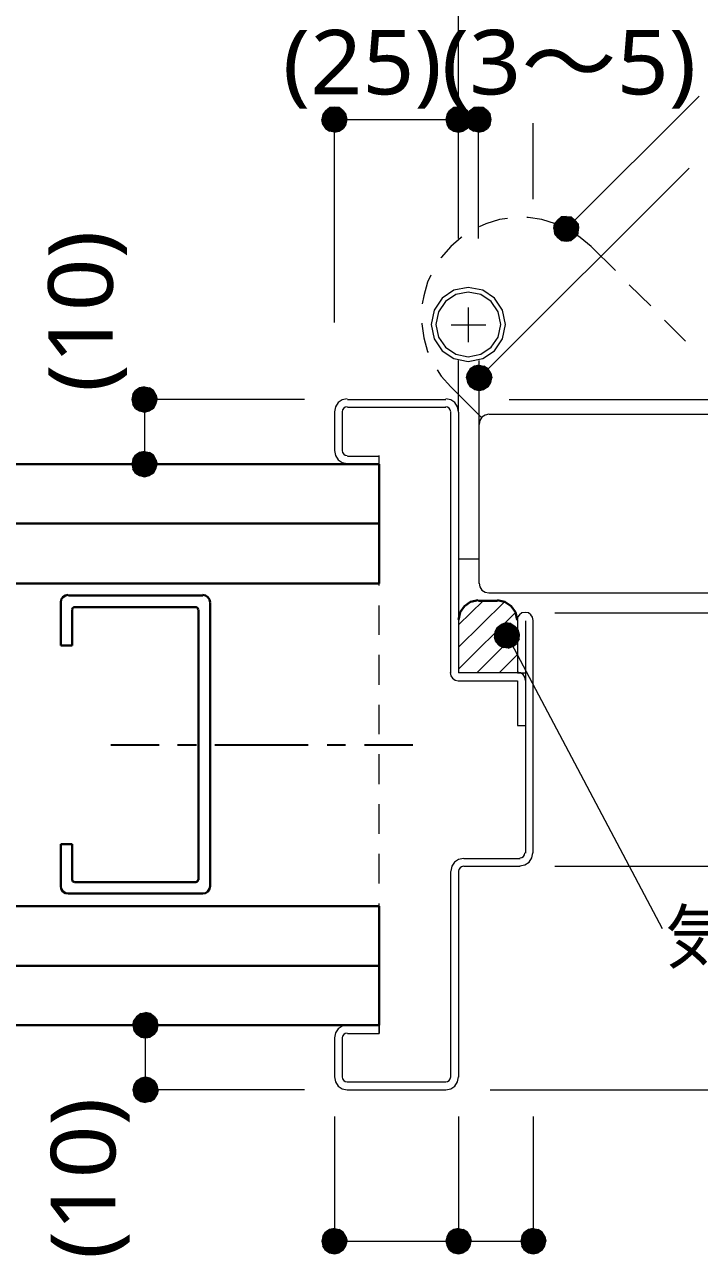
# Model space of a CAD drawing. Header units: millimetres. Extents: x 0 to 420, y 0 to 297.
# Drawn here: x 238.52 to 265.65, y 221.36 to 270.91 of the extents above; entities that cross this region are included whole.
import ezdxf
from ezdxf.enums import TextEntityAlignment as Align

# ---------------------------------------------------------------- set-up
doc = ezdxf.new("R2010")
doc.units = ezdxf.units.MM
doc.styles.add('kst32b', font='NotoSansJP-Variable.ttf')

msp = doc.modelspace()

# ---------------------------------------------------------------- hatches: boundary and pattern name
h = msp.add_hatch(color=7)
h.paths.add_polyline_path([(250.973, 267.589), (250.783, 267.568), (250.973, 267.081), (250.973, 267.589)])
h.paths.add_polyline_path([(250.783, 267.568), (250.973, 267.081), (250.613, 267.441), (250.783, 267.568)])
h.paths.add_polyline_path([(250.973, 267.081), (250.613, 267.441), (250.507, 267.293), (250.973, 267.081)])
for points in [[(251.164, 267.568), (250.973, 267.589), (250.973, 267.081), (251.164, 267.568)], [(256.963, 267.568), (256.773, 267.589), (256.773, 267.081), (256.963, 267.568)], [(255.778, 266.615), (255.969, 266.573), (255.969, 267.081), (255.778, 266.615)], [(255.778, 266.615), (255.969, 266.573), (255.969, 267.081), (255.778, 266.615)], [(260.096, 263.165), (259.948, 263.038), (260.308, 262.699), (260.096, 263.165)], [(256.604, 257.154), (256.434, 257.048), (256.794, 256.688), (256.604, 257.154)], [(243.141, 255.355), (243.332, 255.312), (243.332, 255.82), (243.141, 255.355)], [(243.141, 252.751), (243.332, 252.709), (243.332, 253.217), (243.141, 252.751)], [(258.424, 246.359), (258.36, 246.549), (257.916, 246.316), (258.424, 246.359)], [(243.84, 230.42), (243.882, 230.632), (243.374, 230.632), (243.84, 230.42)], [(242.909, 228.219), (242.866, 228.029), (243.374, 228.029), (242.909, 228.219)], [(250.783, 221.467), (250.973, 221.424), (250.973, 221.932), (250.783, 221.467)], [(255.778, 221.467), (255.969, 221.424), (255.969, 221.932), (255.778, 221.467)], [(258.784, 221.467), (258.974, 221.424), (258.974, 221.932), (258.784, 221.467)]]:
    msp.add_hatch(color=7).paths.add_polyline_path(points)
h = msp.add_hatch(color=7)
h.paths.add_polyline_path([(251.481, 267.081), (251.439, 267.293), (250.973, 267.081), (251.481, 267.081)])
h.paths.add_polyline_path([(251.439, 267.293), (250.973, 267.081), (251.333, 267.441), (251.439, 267.293)])
h.paths.add_polyline_path([(250.973, 267.081), (251.333, 267.441), (251.164, 267.568), (250.973, 267.081)])
h = msp.add_hatch(color=7)
h.paths.add_polyline_path([(255.778, 267.568), (255.609, 267.441), (255.969, 267.081), (255.778, 267.568)])
h.paths.add_polyline_path([(255.609, 267.441), (255.969, 267.081), (255.503, 267.293), (255.609, 267.441)])
h.paths.add_polyline_path([(255.969, 267.081), (255.503, 267.293), (255.461, 267.081), (255.969, 267.081)])
h = msp.add_hatch(color=7)
h.paths.add_polyline_path([(255.778, 267.568), (255.609, 267.441), (255.969, 267.081), (255.778, 267.568)])
h.paths.add_polyline_path([(255.609, 267.441), (255.969, 267.081), (255.503, 267.293), (255.609, 267.441)])
h.paths.add_polyline_path([(255.969, 267.081), (255.503, 267.293), (255.461, 267.081), (255.969, 267.081)])
h = msp.add_hatch(color=7)
h.paths.add_polyline_path([(256.328, 267.441), (256.159, 267.568), (255.969, 267.081), (256.328, 267.441)])
h.paths.add_polyline_path([(256.159, 267.568), (255.969, 267.081), (255.969, 267.589), (256.159, 267.568)])
h.paths.add_polyline_path([(255.969, 267.081), (255.969, 267.589), (255.778, 267.568), (255.969, 267.081)])
h = msp.add_hatch(color=7)
h.paths.add_polyline_path([(256.328, 267.441), (256.159, 267.568), (255.969, 267.081), (256.328, 267.441)])
h.paths.add_polyline_path([(256.159, 267.568), (255.969, 267.081), (255.969, 267.589), (256.159, 267.568)])
h.paths.add_polyline_path([(255.969, 267.081), (255.969, 267.589), (255.778, 267.568), (255.969, 267.081)])
h = msp.add_hatch(color=7)
h.paths.add_polyline_path([(256.773, 267.589), (256.582, 267.568), (256.773, 267.081), (256.773, 267.589)])
h.paths.add_polyline_path([(256.582, 267.568), (256.773, 267.081), (256.413, 267.441), (256.582, 267.568)])
h.paths.add_polyline_path([(256.773, 267.081), (256.413, 267.441), (256.307, 267.293), (256.773, 267.081)])
h = msp.add_hatch(color=7)
h.paths.add_polyline_path([(257.281, 267.081), (257.239, 267.293), (256.773, 267.081), (257.281, 267.081)])
h.paths.add_polyline_path([(257.239, 267.293), (256.773, 267.081), (257.133, 267.441), (257.239, 267.293)])
h.paths.add_polyline_path([(256.773, 267.081), (257.133, 267.441), (256.963, 267.568), (256.773, 267.081)])
h = msp.add_hatch(color=7)
h.paths.add_polyline_path([(250.507, 267.293), (250.465, 267.081), (250.973, 267.081), (250.507, 267.293)])
h.paths.add_polyline_path([(250.465, 267.081), (250.973, 267.081), (250.507, 266.89), (250.465, 267.081)])
h.paths.add_polyline_path([(250.973, 267.081), (250.507, 266.89), (250.613, 266.721), (250.973, 267.081)])
h = msp.add_hatch(color=7)
h.paths.add_polyline_path([(250.613, 266.721), (250.783, 266.615), (250.973, 267.081), (250.613, 266.721)])
h.paths.add_polyline_path([(250.783, 266.615), (250.973, 267.081), (250.973, 266.573), (250.783, 266.615)])
h.paths.add_polyline_path([(250.973, 267.081), (250.973, 266.573), (251.164, 266.615), (250.973, 267.081)])
h = msp.add_hatch(color=7)
h.paths.add_polyline_path([(251.164, 266.615), (251.333, 266.721), (250.973, 267.081), (251.164, 266.615)])
h.paths.add_polyline_path([(251.333, 266.721), (250.973, 267.081), (251.439, 266.89), (251.333, 266.721)])
h.paths.add_polyline_path([(250.973, 267.081), (251.439, 266.89), (251.481, 267.081), (250.973, 267.081)])
h = msp.add_hatch(color=7)
h.paths.add_polyline_path([(255.461, 267.081), (255.503, 266.89), (255.969, 267.081), (255.461, 267.081)])
h.paths.add_polyline_path([(255.503, 266.89), (255.969, 267.081), (255.609, 266.721), (255.503, 266.89)])
h.paths.add_polyline_path([(255.969, 267.081), (255.609, 266.721), (255.778, 266.615), (255.969, 267.081)])
h = msp.add_hatch(color=7)
h.paths.add_polyline_path([(255.461, 267.081), (255.503, 266.89), (255.969, 267.081), (255.461, 267.081)])
h.paths.add_polyline_path([(255.503, 266.89), (255.969, 267.081), (255.609, 266.721), (255.503, 266.89)])
h.paths.add_polyline_path([(255.969, 267.081), (255.609, 266.721), (255.778, 266.615), (255.969, 267.081)])
h = msp.add_hatch(color=7)
h.paths.add_polyline_path([(256.434, 266.89), (256.477, 267.081), (255.969, 267.081), (256.434, 266.89)])
h.paths.add_polyline_path([(256.477, 267.081), (255.969, 267.081), (256.434, 267.293), (256.477, 267.081)])
h.paths.add_polyline_path([(255.969, 267.081), (256.434, 267.293), (256.328, 267.441), (255.969, 267.081)])
h = msp.add_hatch(color=7)
h.paths.add_polyline_path([(256.434, 266.89), (256.477, 267.081), (255.969, 267.081), (256.434, 266.89)])
h.paths.add_polyline_path([(256.477, 267.081), (255.969, 267.081), (256.434, 267.293), (256.477, 267.081)])
h.paths.add_polyline_path([(255.969, 267.081), (256.434, 267.293), (256.328, 267.441), (255.969, 267.081)])
h = msp.add_hatch(color=7)
h.paths.add_polyline_path([(255.969, 266.573), (256.159, 266.615), (255.969, 267.081), (255.969, 266.573)])
h.paths.add_polyline_path([(256.159, 266.615), (255.969, 267.081), (256.328, 266.721), (256.159, 266.615)])
h.paths.add_polyline_path([(255.969, 267.081), (256.328, 266.721), (256.434, 266.89), (255.969, 267.081)])
h = msp.add_hatch(color=7)
h.paths.add_polyline_path([(255.969, 266.573), (256.159, 266.615), (255.969, 267.081), (255.969, 266.573)])
h.paths.add_polyline_path([(256.159, 266.615), (255.969, 267.081), (256.328, 266.721), (256.159, 266.615)])
h.paths.add_polyline_path([(255.969, 267.081), (256.328, 266.721), (256.434, 266.89), (255.969, 267.081)])
h = msp.add_hatch(color=7)
h.paths.add_polyline_path([(256.307, 267.293), (256.265, 267.081), (256.773, 267.081), (256.307, 267.293)])
h.paths.add_polyline_path([(256.265, 267.081), (256.773, 267.081), (256.307, 266.89), (256.265, 267.081)])
h.paths.add_polyline_path([(256.773, 267.081), (256.307, 266.89), (256.413, 266.721), (256.773, 267.081)])
h = msp.add_hatch(color=7)
h.paths.add_polyline_path([(256.413, 266.721), (256.582, 266.615), (256.773, 267.081), (256.413, 266.721)])
h.paths.add_polyline_path([(256.582, 266.615), (256.773, 267.081), (256.773, 266.573), (256.582, 266.615)])
h.paths.add_polyline_path([(256.773, 267.081), (256.773, 266.573), (256.963, 266.615), (256.773, 267.081)])
h = msp.add_hatch(color=7)
h.paths.add_polyline_path([(256.963, 266.615), (257.133, 266.721), (256.773, 267.081), (256.963, 266.615)])
h.paths.add_polyline_path([(257.133, 266.721), (256.773, 267.081), (257.239, 266.89), (257.133, 266.721)])
h.paths.add_polyline_path([(256.773, 267.081), (257.239, 266.89), (257.281, 267.081), (256.773, 267.081)])
h = msp.add_hatch(color=7)
h.paths.add_polyline_path([(260.646, 263.038), (260.498, 263.165), (260.308, 262.699), (260.646, 263.038)])
h.paths.add_polyline_path([(260.498, 263.165), (260.308, 262.699), (260.308, 263.186), (260.498, 263.165)])
h.paths.add_polyline_path([(260.308, 262.699), (260.308, 263.186), (260.096, 263.165), (260.308, 262.699)])
h = msp.add_hatch(color=7)
h.paths.add_polyline_path([(259.948, 263.038), (259.821, 262.89), (260.308, 262.699), (259.948, 263.038)])
h.paths.add_polyline_path([(259.821, 262.89), (260.308, 262.699), (259.8, 262.699), (259.821, 262.89)])
h.paths.add_polyline_path([(260.308, 262.699), (259.8, 262.699), (259.821, 262.488), (260.308, 262.699)])
h = msp.add_hatch(color=7)
h.paths.add_polyline_path([(259.821, 262.488), (259.948, 262.34), (260.308, 262.699), (259.821, 262.488)])
h.paths.add_polyline_path([(259.948, 262.34), (260.308, 262.699), (260.096, 262.213), (259.948, 262.34)])
h.paths.add_polyline_path([(260.308, 262.699), (260.096, 262.213), (260.308, 262.191), (260.308, 262.699)])
h = msp.add_hatch(color=7)
h.paths.add_polyline_path([(260.773, 262.488), (260.795, 262.699), (260.308, 262.699), (260.773, 262.488)])
h.paths.add_polyline_path([(260.795, 262.699), (260.308, 262.699), (260.773, 262.89), (260.795, 262.699)])
h.paths.add_polyline_path([(260.308, 262.699), (260.773, 262.89), (260.646, 263.038), (260.308, 262.699)])
h = msp.add_hatch(color=7)
h.paths.add_polyline_path([(260.308, 262.191), (260.498, 262.213), (260.308, 262.699), (260.308, 262.191)])
h.paths.add_polyline_path([(260.498, 262.213), (260.308, 262.699), (260.646, 262.34), (260.498, 262.213)])
h.paths.add_polyline_path([(260.308, 262.699), (260.646, 262.34), (260.773, 262.488), (260.308, 262.699)])
h = msp.add_hatch(color=7)
h.paths.add_polyline_path([(257.154, 257.048), (256.985, 257.154), (256.794, 256.688), (257.154, 257.048)])
h.paths.add_polyline_path([(256.985, 257.154), (256.794, 256.688), (256.794, 257.196), (256.985, 257.154)])
h.paths.add_polyline_path([(256.794, 256.688), (256.794, 257.196), (256.604, 257.154), (256.794, 256.688)])
h = msp.add_hatch(color=7)
h.paths.add_polyline_path([(256.434, 257.048), (256.328, 256.879), (256.794, 256.688), (256.434, 257.048)])
h.paths.add_polyline_path([(256.328, 256.879), (256.794, 256.688), (256.286, 256.688), (256.328, 256.879)])
h.paths.add_polyline_path([(256.794, 256.688), (256.286, 256.688), (256.328, 256.498), (256.794, 256.688)])
h = msp.add_hatch(color=7)
h.paths.add_polyline_path([(256.328, 256.498), (256.434, 256.328), (256.794, 256.688), (256.328, 256.498)])
h.paths.add_polyline_path([(256.434, 256.328), (256.794, 256.688), (256.604, 256.222), (256.434, 256.328)])
h.paths.add_polyline_path([(256.794, 256.688), (256.604, 256.222), (256.794, 256.18), (256.794, 256.688)])
h = msp.add_hatch(color=7)
h.paths.add_polyline_path([(257.26, 256.498), (257.302, 256.688), (256.794, 256.688), (257.26, 256.498)])
h.paths.add_polyline_path([(257.302, 256.688), (256.794, 256.688), (257.26, 256.879), (257.302, 256.688)])
h.paths.add_polyline_path([(256.794, 256.688), (257.26, 256.879), (257.154, 257.048), (256.794, 256.688)])
h = msp.add_hatch(color=7)
h.paths.add_polyline_path([(256.794, 256.18), (256.985, 256.222), (256.794, 256.688), (256.794, 256.18)])
h.paths.add_polyline_path([(256.985, 256.222), (256.794, 256.688), (257.154, 256.328), (256.985, 256.222)])
h.paths.add_polyline_path([(256.794, 256.688), (257.154, 256.328), (257.26, 256.498), (256.794, 256.688)])
h = msp.add_hatch(color=7)
h.paths.add_polyline_path([(243.141, 256.286), (242.972, 256.18), (243.332, 255.82), (243.141, 256.286)])
h.paths.add_polyline_path([(242.972, 256.18), (243.332, 255.82), (242.866, 256.011), (242.972, 256.18)])
h.paths.add_polyline_path([(243.332, 255.82), (242.866, 256.011), (242.824, 255.82), (243.332, 255.82)])
h = msp.add_hatch(color=7)
h.paths.add_polyline_path([(243.692, 256.18), (243.544, 256.286), (243.332, 255.82), (243.692, 256.18)])
h.paths.add_polyline_path([(243.544, 256.286), (243.332, 255.82), (243.332, 256.328), (243.544, 256.286)])
h.paths.add_polyline_path([(243.332, 255.82), (243.332, 256.328), (243.141, 256.286), (243.332, 255.82)])
h = msp.add_hatch(color=7)
h.paths.add_polyline_path([(243.798, 255.63), (243.84, 255.82), (243.332, 255.82), (243.798, 255.63)])
h.paths.add_polyline_path([(243.84, 255.82), (243.332, 255.82), (243.798, 256.011), (243.84, 255.82)])
h.paths.add_polyline_path([(243.332, 255.82), (243.798, 256.011), (243.692, 256.18), (243.332, 255.82)])
h = msp.add_hatch(color=7)
h.paths.add_polyline_path([(242.824, 255.82), (242.866, 255.63), (243.332, 255.82), (242.824, 255.82)])
h.paths.add_polyline_path([(242.866, 255.63), (243.332, 255.82), (242.972, 255.46), (242.866, 255.63)])
h.paths.add_polyline_path([(243.332, 255.82), (242.972, 255.46), (243.141, 255.355), (243.332, 255.82)])
h = msp.add_hatch(color=7)
h.paths.add_polyline_path([(243.332, 255.312), (243.544, 255.355), (243.332, 255.82), (243.332, 255.312)])
h.paths.add_polyline_path([(243.544, 255.355), (243.332, 255.82), (243.692, 255.46), (243.544, 255.355)])
h.paths.add_polyline_path([(243.332, 255.82), (243.692, 255.46), (243.798, 255.63), (243.332, 255.82)])
h = msp.add_hatch(color=7)
h.paths.add_polyline_path([(243.141, 253.682), (242.972, 253.577), (243.332, 253.217), (243.141, 253.682)])
h.paths.add_polyline_path([(242.972, 253.577), (243.332, 253.217), (242.866, 253.407), (242.972, 253.577)])
h.paths.add_polyline_path([(243.332, 253.217), (242.866, 253.407), (242.824, 253.217), (243.332, 253.217)])
h = msp.add_hatch(color=7)
h.paths.add_polyline_path([(243.692, 253.577), (243.544, 253.682), (243.332, 253.217), (243.692, 253.577)])
h.paths.add_polyline_path([(243.544, 253.682), (243.332, 253.217), (243.332, 253.725), (243.544, 253.682)])
h.paths.add_polyline_path([(243.332, 253.217), (243.332, 253.725), (243.141, 253.682), (243.332, 253.217)])
h = msp.add_hatch(color=7)
h.paths.add_polyline_path([(242.824, 253.217), (242.866, 253.026), (243.332, 253.217), (242.824, 253.217)])
h.paths.add_polyline_path([(242.866, 253.026), (243.332, 253.217), (242.972, 252.857), (242.866, 253.026)])
h.paths.add_polyline_path([(243.332, 253.217), (242.972, 252.857), (243.141, 252.751), (243.332, 253.217)])
h = msp.add_hatch(color=7)
h.paths.add_polyline_path([(243.798, 253.026), (243.84, 253.217), (243.332, 253.217), (243.798, 253.026)])
h.paths.add_polyline_path([(243.84, 253.217), (243.332, 253.217), (243.798, 253.407), (243.84, 253.217)])
h.paths.add_polyline_path([(243.332, 253.217), (243.798, 253.407), (243.692, 253.577), (243.332, 253.217)])
h = msp.add_hatch(color=7)
h.paths.add_polyline_path([(243.332, 252.709), (243.544, 252.751), (243.332, 253.217), (243.332, 252.709)])
h.paths.add_polyline_path([(243.544, 252.751), (243.332, 253.217), (243.692, 252.857), (243.544, 252.751)])
h.paths.add_polyline_path([(243.332, 253.217), (243.692, 252.857), (243.798, 253.026), (243.332, 253.217)])
h = msp.add_hatch(color=7)
h.paths.add_polyline_path([(257.873, 246.824), (257.683, 246.761), (257.916, 246.316), (257.873, 246.824)])
h.paths.add_polyline_path([(257.683, 246.761), (257.916, 246.316), (257.514, 246.634), (257.683, 246.761)])
h.paths.add_polyline_path([(257.916, 246.316), (257.514, 246.634), (257.429, 246.465), (257.916, 246.316)])
h = msp.add_hatch(color=7)
h.paths.add_polyline_path([(258.36, 246.549), (258.233, 246.697), (257.916, 246.316), (258.36, 246.549)])
h.paths.add_polyline_path([(258.233, 246.697), (257.916, 246.316), (258.064, 246.803), (258.233, 246.697)])
h.paths.add_polyline_path([(257.916, 246.316), (258.064, 246.803), (257.873, 246.824), (257.916, 246.316)])
h = msp.add_hatch(color=7)
h.paths.add_polyline_path([(257.429, 246.465), (257.408, 246.253), (257.916, 246.316), (257.429, 246.465)])
h.paths.add_polyline_path([(257.408, 246.253), (257.916, 246.316), (257.471, 246.062), (257.408, 246.253)])
h.paths.add_polyline_path([(257.916, 246.316), (257.471, 246.062), (257.598, 245.914), (257.916, 246.316)])
h = msp.add_hatch(color=7)
h.paths.add_polyline_path([(257.598, 245.914), (257.768, 245.83), (257.916, 246.316), (257.598, 245.914)])
h.paths.add_polyline_path([(257.768, 245.83), (257.916, 246.316), (257.958, 245.808), (257.768, 245.83)])
h.paths.add_polyline_path([(257.916, 246.316), (257.958, 245.808), (258.149, 245.872), (257.916, 246.316)])
h = msp.add_hatch(color=7)
h.paths.add_polyline_path([(258.149, 245.872), (258.297, 245.978), (257.916, 246.316), (258.149, 245.872)])
h.paths.add_polyline_path([(258.297, 245.978), (257.916, 246.316), (258.403, 246.168), (258.297, 245.978)])
h.paths.add_polyline_path([(257.916, 246.316), (258.403, 246.168), (258.424, 246.359), (257.916, 246.316)])
h = msp.add_hatch(color=7)
h.paths.add_polyline_path([(243.014, 230.971), (242.909, 230.822), (243.374, 230.632), (243.014, 230.971)])
h.paths.add_polyline_path([(242.909, 230.822), (243.374, 230.632), (242.866, 230.632), (242.909, 230.822)])
h.paths.add_polyline_path([(243.374, 230.632), (242.866, 230.632), (242.909, 230.42), (243.374, 230.632)])
h = msp.add_hatch(color=7)
h.paths.add_polyline_path([(243.565, 231.098), (243.374, 231.14), (243.374, 230.632), (243.565, 231.098)])
h.paths.add_polyline_path([(243.374, 231.14), (243.374, 230.632), (243.184, 231.098), (243.374, 231.14)])
h.paths.add_polyline_path([(243.374, 230.632), (243.184, 231.098), (243.014, 230.971), (243.374, 230.632)])
h = msp.add_hatch(color=7)
h.paths.add_polyline_path([(243.882, 230.632), (243.84, 230.822), (243.374, 230.632), (243.882, 230.632)])
h.paths.add_polyline_path([(243.84, 230.822), (243.374, 230.632), (243.734, 230.971), (243.84, 230.822)])
h.paths.add_polyline_path([(243.374, 230.632), (243.734, 230.971), (243.565, 231.098), (243.374, 230.632)])
h = msp.add_hatch(color=7)
h.paths.add_polyline_path([(242.909, 230.42), (243.014, 230.272), (243.374, 230.632), (242.909, 230.42)])
h.paths.add_polyline_path([(243.014, 230.272), (243.374, 230.632), (243.184, 230.145), (243.014, 230.272)])
h.paths.add_polyline_path([(243.374, 230.632), (243.184, 230.145), (243.374, 230.124), (243.374, 230.632)])
h = msp.add_hatch(color=7)
h.paths.add_polyline_path([(243.374, 230.124), (243.565, 230.145), (243.374, 230.632), (243.374, 230.124)])
h.paths.add_polyline_path([(243.565, 230.145), (243.374, 230.632), (243.734, 230.272), (243.565, 230.145)])
h.paths.add_polyline_path([(243.374, 230.632), (243.734, 230.272), (243.84, 230.42), (243.374, 230.632)])
h = msp.add_hatch(color=7)
h.paths.add_polyline_path([(243.374, 228.537), (243.184, 228.494), (243.374, 228.029), (243.374, 228.537)])
h.paths.add_polyline_path([(243.184, 228.494), (243.374, 228.029), (243.014, 228.388), (243.184, 228.494)])
h.paths.add_polyline_path([(243.374, 228.029), (243.014, 228.388), (242.909, 228.219), (243.374, 228.029)])
h = msp.add_hatch(color=7)
h.paths.add_polyline_path([(243.84, 228.219), (243.734, 228.388), (243.374, 228.029), (243.84, 228.219)])
h.paths.add_polyline_path([(243.734, 228.388), (243.374, 228.029), (243.565, 228.494), (243.734, 228.388)])
h.paths.add_polyline_path([(243.374, 228.029), (243.565, 228.494), (243.374, 228.537), (243.374, 228.029)])
h = msp.add_hatch(color=7)
h.paths.add_polyline_path([(242.866, 228.029), (242.909, 227.838), (243.374, 228.029), (242.866, 228.029)])
h.paths.add_polyline_path([(242.909, 227.838), (243.374, 228.029), (243.014, 227.669), (242.909, 227.838)])
h.paths.add_polyline_path([(243.374, 228.029), (243.014, 227.669), (243.184, 227.563), (243.374, 228.029)])
h = msp.add_hatch(color=7)
h.paths.add_polyline_path([(243.184, 227.563), (243.374, 227.521), (243.374, 228.029), (243.184, 227.563)])
h.paths.add_polyline_path([(243.374, 227.521), (243.374, 228.029), (243.565, 227.563), (243.374, 227.521)])
h.paths.add_polyline_path([(243.374, 228.029), (243.565, 227.563), (243.734, 227.669), (243.374, 228.029)])
h = msp.add_hatch(color=7)
h.paths.add_polyline_path([(243.734, 227.669), (243.84, 227.838), (243.374, 228.029), (243.734, 227.669)])
h.paths.add_polyline_path([(243.84, 227.838), (243.374, 228.029), (243.882, 228.029), (243.84, 227.838)])
h.paths.add_polyline_path([(243.374, 228.029), (243.882, 228.029), (243.84, 228.219), (243.374, 228.029)])
h = msp.add_hatch(color=7)
h.paths.add_polyline_path([(250.783, 222.398), (250.613, 222.292), (250.973, 221.932), (250.783, 222.398)])
h.paths.add_polyline_path([(250.613, 222.292), (250.973, 221.932), (250.507, 222.123), (250.613, 222.292)])
h.paths.add_polyline_path([(250.973, 221.932), (250.507, 222.123), (250.465, 221.932), (250.973, 221.932)])
h = msp.add_hatch(color=7)
h.paths.add_polyline_path([(251.333, 222.292), (251.164, 222.398), (250.973, 221.932), (251.333, 222.292)])
h.paths.add_polyline_path([(251.164, 222.398), (250.973, 221.932), (250.973, 222.44), (251.164, 222.398)])
h.paths.add_polyline_path([(250.973, 221.932), (250.973, 222.44), (250.783, 222.398), (250.973, 221.932)])
h = msp.add_hatch(color=7)
h.paths.add_polyline_path([(251.439, 221.742), (251.481, 221.932), (250.973, 221.932), (251.439, 221.742)])
h.paths.add_polyline_path([(251.481, 221.932), (250.973, 221.932), (251.439, 222.123), (251.481, 221.932)])
h.paths.add_polyline_path([(250.973, 221.932), (251.439, 222.123), (251.333, 222.292), (250.973, 221.932)])
h = msp.add_hatch(color=7)
h.paths.add_polyline_path([(255.778, 222.398), (255.609, 222.292), (255.969, 221.932), (255.778, 222.398)])
h.paths.add_polyline_path([(255.609, 222.292), (255.969, 221.932), (255.503, 222.123), (255.609, 222.292)])
h.paths.add_polyline_path([(255.969, 221.932), (255.503, 222.123), (255.461, 221.932), (255.969, 221.932)])
h = msp.add_hatch(color=7)
h.paths.add_polyline_path([(256.328, 222.292), (256.159, 222.398), (255.969, 221.932), (256.328, 222.292)])
h.paths.add_polyline_path([(256.159, 222.398), (255.969, 221.932), (255.969, 222.44), (256.159, 222.398)])
h.paths.add_polyline_path([(255.969, 221.932), (255.969, 222.44), (255.778, 222.398), (255.969, 221.932)])
h = msp.add_hatch(color=7)
h.paths.add_polyline_path([(256.434, 221.742), (256.477, 221.932), (255.969, 221.932), (256.434, 221.742)])
h.paths.add_polyline_path([(256.477, 221.932), (255.969, 221.932), (256.434, 222.123), (256.477, 221.932)])
h.paths.add_polyline_path([(255.969, 221.932), (256.434, 222.123), (256.328, 222.292), (255.969, 221.932)])
h = msp.add_hatch(color=7)
h.paths.add_polyline_path([(258.784, 222.398), (258.614, 222.292), (258.974, 221.932), (258.784, 222.398)])
h.paths.add_polyline_path([(258.614, 222.292), (258.974, 221.932), (258.509, 222.123), (258.614, 222.292)])
h.paths.add_polyline_path([(258.974, 221.932), (258.509, 222.123), (258.466, 221.932), (258.974, 221.932)])
h = msp.add_hatch(color=7)
h.paths.add_polyline_path([(259.334, 222.292), (259.165, 222.398), (258.974, 221.932), (259.334, 222.292)])
h.paths.add_polyline_path([(259.165, 222.398), (258.974, 221.932), (258.974, 222.44), (259.165, 222.398)])
h.paths.add_polyline_path([(258.974, 221.932), (258.974, 222.44), (258.784, 222.398), (258.974, 221.932)])
h = msp.add_hatch(color=7)
h.paths.add_polyline_path([(259.44, 221.742), (259.482, 221.932), (258.974, 221.932), (259.44, 221.742)])
h.paths.add_polyline_path([(259.482, 221.932), (258.974, 221.932), (259.44, 222.123), (259.482, 221.932)])
h.paths.add_polyline_path([(258.974, 221.932), (259.44, 222.123), (259.334, 222.292), (258.974, 221.932)])
h = msp.add_hatch(color=7)
h.paths.add_polyline_path([(250.465, 221.932), (250.507, 221.742), (250.973, 221.932), (250.465, 221.932)])
h.paths.add_polyline_path([(250.507, 221.742), (250.973, 221.932), (250.613, 221.573), (250.507, 221.742)])
h.paths.add_polyline_path([(250.973, 221.932), (250.613, 221.573), (250.783, 221.467), (250.973, 221.932)])
h = msp.add_hatch(color=7)
h.paths.add_polyline_path([(250.973, 221.424), (251.164, 221.467), (250.973, 221.932), (250.973, 221.424)])
h.paths.add_polyline_path([(251.164, 221.467), (250.973, 221.932), (251.333, 221.573), (251.164, 221.467)])
h.paths.add_polyline_path([(250.973, 221.932), (251.333, 221.573), (251.439, 221.742), (250.973, 221.932)])
h = msp.add_hatch(color=7)
h.paths.add_polyline_path([(255.461, 221.932), (255.503, 221.742), (255.969, 221.932), (255.461, 221.932)])
h.paths.add_polyline_path([(255.503, 221.742), (255.969, 221.932), (255.609, 221.573), (255.503, 221.742)])
h.paths.add_polyline_path([(255.969, 221.932), (255.609, 221.573), (255.778, 221.467), (255.969, 221.932)])
h = msp.add_hatch(color=7)
h.paths.add_polyline_path([(255.969, 221.424), (256.159, 221.467), (255.969, 221.932), (255.969, 221.424)])
h.paths.add_polyline_path([(256.159, 221.467), (255.969, 221.932), (256.328, 221.573), (256.159, 221.467)])
h.paths.add_polyline_path([(255.969, 221.932), (256.328, 221.573), (256.434, 221.742), (255.969, 221.932)])
h = msp.add_hatch(color=7)
h.paths.add_polyline_path([(258.466, 221.932), (258.509, 221.742), (258.974, 221.932), (258.466, 221.932)])
h.paths.add_polyline_path([(258.509, 221.742), (258.974, 221.932), (258.614, 221.573), (258.509, 221.742)])
h.paths.add_polyline_path([(258.974, 221.932), (258.614, 221.573), (258.784, 221.467), (258.974, 221.932)])
h = msp.add_hatch(color=7)
h.paths.add_polyline_path([(258.974, 221.424), (259.165, 221.467), (258.974, 221.932), (258.974, 221.424)])
h.paths.add_polyline_path([(259.165, 221.467), (258.974, 221.932), (259.334, 221.573), (259.165, 221.467)])
h.paths.add_polyline_path([(258.974, 221.932), (259.334, 221.573), (259.44, 221.742), (258.974, 221.932)])

# ---------------------------------------------------------------- linework, layer by layer
at = {"lineweight": 13}
for points in [[(255.969, 262.297), (255.969, 273.092)], [(260.308, 262.699), (265.642, 268.033)], [(250.973, 258.911), (250.973, 267.081)], [(250.973, 267.081), (255.969, 267.081)], [(256.773, 267.081), (255.969, 267.081)], [(256.773, 262.297), (256.773, 267.123)], [(258.974, 263.885), (258.974, 266.933)], [(256.794, 256.688), (265.239, 265.134)], [(257.937, 263.102), (257.62, 263.059), (257.069, 262.89), (256.794, 262.763)], [(259.884, 262.89), (259.863, 262.89), (259.313, 263.059), (258.762, 263.144), (258.72, 263.144)], [(256.096, 262.361), (256.074, 262.34), (255.651, 261.98), (255.27, 261.535), (255.249, 261.514)], [(261.303, 261.98), (260.858, 262.34), (260.604, 262.509)], [(262.276, 261.006), (261.303, 261.98)], [(254.847, 260.816), (254.72, 260.54), (254.571, 259.99), (254.508, 259.673)], [(263.694, 259.588), (262.827, 260.435)], [(256.371, 258.128), (256.371, 259.524)], [(254.487, 258.889), (254.487, 258.868), (254.571, 258.297), (254.72, 257.746), (254.741, 257.704)], [(255.672, 258.826), (257.069, 258.826)], [(265.091, 258.17), (264.245, 259.016)], [(255.969, 255.312), (255.969, 257.387)], [(256.794, 254.804), (256.794, 257.387)], [(255.101, 257.006), (255.27, 256.752), (255.651, 256.328)], [(256.9, 255.079), (255.651, 256.328)], [(249.767, 255.82), (243.332, 255.82)], [(243.332, 255.82), (243.332, 253.217)], [(251.492, 255.841), (251.29, 255.801), (251.125, 255.69), (251.014, 255.525), (250.973, 255.323)], [(251.502, 255.82), (255.461, 255.82)], [(255.968, 255.323), (255.928, 255.525), (255.817, 255.69), (255.652, 255.801), (255.45, 255.841)], [(258, 255.82), (281.559, 255.82)], [(250.973, 255.312), (250.973, 253.746)], [(251.492, 255.524), (251.413, 255.508), (251.35, 255.465), (251.306, 255.401), (251.291, 255.323)], [(251.291, 255.312), (251.291, 253.746)], [(251.502, 255.503), (255.461, 255.503)], [(255.651, 255.323), (255.635, 255.401), (255.592, 255.465), (255.528, 255.508), (255.45, 255.524)], [(255.651, 244.814), (255.651, 255.312)], [(255.969, 255.312), (255.969, 244.814)], [(257.187, 255.227), (257.033, 255.189), (256.908, 255.1), (256.824, 254.971), (256.794, 254.815)], [(257.196, 255.228), (275.759, 255.228)], [(256.794, 248.412), (256.794, 254.804)], [(250.973, 253.757), (251.014, 253.555), (251.125, 253.39), (251.29, 253.279), (251.492, 253.238)], [(251.291, 253.757), (251.306, 253.678), (251.35, 253.614), (251.413, 253.571), (251.492, 253.555)], [(251.502, 253.534), (252.772, 253.534)], [(251.502, 253.217), (252.772, 253.217), (252.772, 253.534)], [(252.772, 252.328), (252.772, 253.555)], [(252.772, 250.338), (252.772, 251.523)], [(252.772, 248.327), (252.772, 249.534)], [(256.794, 249.386), (255.969, 249.386)], [(256.794, 248.423), (256.825, 248.27), (256.909, 248.146), (257.033, 248.062), (257.186, 248.031)], [(257.196, 248.031), (275.759, 248.031)], [(252.772, 246.338), (252.772, 247.523)], [(255.969, 246.74), (256.963, 247.713)], [(255.969, 245.851), (257.81, 247.671)], [(255.969, 244.962), (258.254, 247.248)], [(258.974, 246.92), (258.948, 247.047), (258.878, 247.152), (258.774, 247.222), (258.646, 247.248), (258.518, 247.222), (258.414, 247.152), (258.344, 247.047), (258.318, 246.92)], [(258.339, 246.93), (258.339, 244.814)], [(258.657, 246.909), (258.657, 237.554)], [(258.974, 237.554), (258.974, 246.909)], [(259.842, 247.227), (274.341, 247.227)], [(256.709, 244.814), (258.339, 246.443)], [(257.958, 246.232), (264.16, 234.527)], [(252.772, 244.327), (252.772, 245.533)], [(257.598, 244.814), (258.339, 245.554)], [(255.63, 244.824), (255.656, 244.697), (255.726, 244.592), (255.83, 244.522), (255.958, 244.496)], [(258.339, 244.814), (255.969, 244.814)], [(258.657, 244.507), (258.631, 244.634), (258.561, 244.739), (258.456, 244.809), (258.329, 244.835)], [(258.339, 244.814), (258.657, 244.814)], [(255.969, 244.496), (258.339, 244.496)], [(258.339, 244.496), (258.339, 242.697)], [(252.772, 242.337), (252.772, 243.522)], [(258.339, 242.697), (258.657, 242.697)], [(252.772, 240.326), (252.772, 241.533)], [(252.772, 238.337), (252.772, 239.522)], [(252.772, 236.326), (252.772, 237.532)], [(256.17, 237.342), (255.968, 237.301), (255.803, 237.19), (255.692, 237.025), (255.651, 236.823)], [(256.18, 237.342), (258.445, 237.342)], [(258.434, 237.363), (258.513, 237.379), (258.577, 237.422), (258.62, 237.486), (258.636, 237.564)], [(258.434, 237.046), (258.636, 237.086), (258.801, 237.197), (258.912, 237.362), (258.953, 237.564)], [(256.17, 237.024), (256.091, 237.009), (256.027, 236.965), (255.984, 236.902), (255.969, 236.823)], [(256.18, 237.024), (258.445, 237.024)], [(259.842, 237.024), (274.341, 237.024)], [(255.651, 228.537), (255.651, 236.813)], [(255.969, 236.813), (255.969, 228.537)], [(252.772, 234.336), (252.772, 235.521)], [(252.772, 232.325), (252.772, 233.532)], [(252.772, 230.293), (252.772, 231.521)], [(243.374, 228.029), (243.374, 230.632)], [(251.492, 230.632), (251.29, 230.591), (251.125, 230.48), (251.014, 230.315), (250.973, 230.113)], [(251.502, 230.632), (252.772, 230.632)], [(252.772, 230.632), (252.772, 230.293)], [(250.973, 230.103), (250.973, 228.537)], [(251.492, 230.314), (251.413, 230.299), (251.35, 230.256), (251.306, 230.192), (251.291, 230.113)], [(251.291, 230.103), (251.291, 228.537)], [(251.502, 230.293), (252.772, 230.293)], [(250.973, 228.547), (251.014, 228.345), (251.125, 228.18), (251.29, 228.069), (251.492, 228.029)], [(251.291, 228.547), (251.306, 228.469), (251.35, 228.405), (251.413, 228.362), (251.492, 228.346)], [(255.45, 228.346), (255.528, 228.362), (255.592, 228.405), (255.635, 228.469), (255.651, 228.547)], [(255.45, 228.029), (255.652, 228.069), (255.817, 228.18), (255.928, 228.345), (255.968, 228.547)], [(249.767, 228.029), (243.332, 228.029)], [(251.502, 228.346), (255.461, 228.346)], [(251.502, 228.029), (255.461, 228.029)], [(257.239, 228.029), (281.559, 228.029)], [(250.973, 226.949), (250.973, 221.932)], [(255.969, 226.949), (255.969, 221.932)], [(258.974, 226.949), (258.974, 221.932)], [(250.973, 221.932), (255.969, 221.932), (258.974, 221.932)]]:
    msp.add_lwpolyline(points, dxfattribs=at)
at = {"lineweight": 0}
for points in [[(250.783, 267.568), (250.973, 267.081), (250.613, 267.441)], [(250.973, 267.589), (250.783, 267.568), (250.973, 267.081)], [(251.164, 267.568), (250.973, 267.589), (250.973, 267.081)], [(250.973, 267.081), (251.333, 267.441), (251.164, 267.568)], [(255.778, 267.568), (255.609, 267.441), (255.969, 267.081)], [(255.778, 267.568), (255.609, 267.441), (255.969, 267.081)], [(255.969, 267.081), (255.969, 267.589), (255.778, 267.568)], [(255.969, 267.081), (255.969, 267.589), (255.778, 267.568)], [(256.159, 267.568), (255.969, 267.081), (255.969, 267.589)], [(256.159, 267.568), (255.969, 267.081), (255.969, 267.589)], [(256.328, 267.441), (256.159, 267.568), (255.969, 267.081)], [(256.328, 267.441), (256.159, 267.568), (255.969, 267.081)], [(256.582, 267.568), (256.773, 267.081), (256.413, 267.441)], [(256.773, 267.589), (256.582, 267.568), (256.773, 267.081)], [(256.963, 267.568), (256.773, 267.589), (256.773, 267.081)], [(256.773, 267.081), (257.133, 267.441), (256.963, 267.568)], [(250.507, 267.293), (250.465, 267.081), (250.973, 267.081)], [(250.465, 267.081), (250.973, 267.081), (250.507, 266.89)], [(250.973, 267.081), (250.613, 267.441), (250.507, 267.293)], [(250.973, 267.081), (250.507, 266.89), (250.613, 266.721)], [(250.613, 266.721), (250.783, 266.615), (250.973, 267.081)], [(250.783, 266.615), (250.973, 267.081), (250.973, 266.573)], [(251.439, 267.293), (250.973, 267.081), (251.333, 267.441)], [(251.481, 267.081), (251.439, 267.293), (250.973, 267.081)], [(250.973, 267.081), (250.973, 266.573), (251.164, 266.615)], [(251.164, 266.615), (251.333, 266.721), (250.973, 267.081)], [(251.333, 266.721), (250.973, 267.081), (251.439, 266.89)], [(250.973, 267.081), (251.439, 266.89), (251.481, 267.081)], [(255.969, 267.081), (255.503, 267.293), (255.461, 267.081)], [(255.969, 267.081), (255.503, 267.293), (255.461, 267.081)], [(255.461, 267.081), (255.503, 266.89), (255.969, 267.081)], [(255.461, 267.081), (255.503, 266.89), (255.969, 267.081)], [(255.609, 267.441), (255.969, 267.081), (255.503, 267.293)], [(255.609, 267.441), (255.969, 267.081), (255.503, 267.293)], [(255.503, 266.89), (255.969, 267.081), (255.609, 266.721)], [(255.503, 266.89), (255.969, 267.081), (255.609, 266.721)], [(255.969, 267.081), (255.609, 266.721), (255.778, 266.615)], [(255.969, 267.081), (255.609, 266.721), (255.778, 266.615)], [(255.778, 266.615), (255.969, 266.573), (255.969, 267.081)], [(255.778, 266.615), (255.969, 266.573), (255.969, 267.081)], [(255.969, 267.081), (256.434, 267.293), (256.328, 267.441)], [(255.969, 267.081), (256.434, 267.293), (256.328, 267.441)], [(256.477, 267.081), (255.969, 267.081), (256.434, 267.293)], [(256.477, 267.081), (255.969, 267.081), (256.434, 267.293)], [(255.969, 266.573), (256.159, 266.615), (255.969, 267.081)], [(256.159, 266.615), (255.969, 267.081), (256.328, 266.721)], [(255.969, 267.081), (256.328, 266.721), (256.434, 266.89)], [(256.434, 266.89), (256.477, 267.081), (255.969, 267.081)], [(255.969, 266.573), (256.159, 266.615), (255.969, 267.081)], [(256.159, 266.615), (255.969, 267.081), (256.328, 266.721)], [(255.969, 267.081), (256.328, 266.721), (256.434, 266.89)], [(256.434, 266.89), (256.477, 267.081), (255.969, 267.081)], [(256.307, 267.293), (256.265, 267.081), (256.773, 267.081)], [(256.265, 267.081), (256.773, 267.081), (256.307, 266.89)], [(256.773, 267.081), (256.413, 267.441), (256.307, 267.293)], [(256.773, 267.081), (256.307, 266.89), (256.413, 266.721)], [(256.413, 266.721), (256.582, 266.615), (256.773, 267.081)], [(256.582, 266.615), (256.773, 267.081), (256.773, 266.573)], [(257.239, 267.293), (256.773, 267.081), (257.133, 267.441)], [(257.281, 267.081), (257.239, 267.293), (256.773, 267.081)], [(256.773, 267.081), (256.773, 266.573), (256.963, 266.615)], [(256.963, 266.615), (257.133, 266.721), (256.773, 267.081)], [(257.133, 266.721), (256.773, 267.081), (257.239, 266.89)], [(256.773, 267.081), (257.239, 266.89), (257.281, 267.081)], [(260.096, 263.165), (259.948, 263.038), (260.308, 262.699)], [(260.308, 262.699), (260.308, 263.186), (260.096, 263.165)], [(260.498, 263.165), (260.308, 262.699), (260.308, 263.186)], [(260.646, 263.038), (260.498, 263.165), (260.308, 262.699)], [(259.821, 262.89), (260.308, 262.699), (259.8, 262.699)], [(260.308, 262.699), (259.8, 262.699), (259.821, 262.488)], [(259.948, 263.038), (259.821, 262.89), (260.308, 262.699)], [(259.821, 262.488), (259.948, 262.34), (260.308, 262.699)], [(259.948, 262.34), (260.308, 262.699), (260.096, 262.213)], [(260.308, 262.699), (260.096, 262.213), (260.308, 262.191)], [(260.308, 262.699), (260.773, 262.89), (260.646, 263.038)], [(260.795, 262.699), (260.308, 262.699), (260.773, 262.89)], [(260.308, 262.191), (260.498, 262.213), (260.308, 262.699)], [(260.498, 262.213), (260.308, 262.699), (260.646, 262.34)], [(260.308, 262.699), (260.646, 262.34), (260.773, 262.488)], [(260.773, 262.488), (260.795, 262.699), (260.308, 262.699)], [(256.604, 257.154), (256.434, 257.048), (256.794, 256.688)], [(256.794, 256.688), (256.794, 257.196), (256.604, 257.154)], [(256.985, 257.154), (256.794, 256.688), (256.794, 257.196)], [(257.154, 257.048), (256.985, 257.154), (256.794, 256.688)], [(256.328, 256.879), (256.794, 256.688), (256.286, 256.688)], [(256.794, 256.688), (256.286, 256.688), (256.328, 256.498)], [(256.434, 257.048), (256.328, 256.879), (256.794, 256.688)], [(256.328, 256.498), (256.434, 256.328), (256.794, 256.688)], [(256.434, 256.328), (256.794, 256.688), (256.604, 256.222)], [(256.794, 256.688), (256.604, 256.222), (256.794, 256.18)], [(256.794, 256.688), (257.26, 256.879), (257.154, 257.048)], [(257.302, 256.688), (256.794, 256.688), (257.26, 256.879)], [(256.794, 256.18), (256.985, 256.222), (256.794, 256.688)], [(256.985, 256.222), (256.794, 256.688), (257.154, 256.328)], [(256.794, 256.688), (257.154, 256.328), (257.26, 256.498)], [(257.26, 256.498), (257.302, 256.688), (256.794, 256.688)], [(242.972, 256.18), (243.332, 255.82), (242.866, 256.011)], [(243.141, 256.286), (242.972, 256.18), (243.332, 255.82)], [(243.332, 255.82), (243.332, 256.328), (243.141, 256.286)], [(243.544, 256.286), (243.332, 255.82), (243.332, 256.328)], [(243.692, 256.18), (243.544, 256.286), (243.332, 255.82)], [(243.332, 255.82), (243.798, 256.011), (243.692, 256.18)], [(243.332, 255.82), (242.866, 256.011), (242.824, 255.82)], [(242.824, 255.82), (242.866, 255.63), (243.332, 255.82)], [(242.866, 255.63), (243.332, 255.82), (242.972, 255.46)], [(243.332, 255.82), (242.972, 255.46), (243.141, 255.355)], [(243.141, 255.355), (243.332, 255.312), (243.332, 255.82)], [(243.84, 255.82), (243.332, 255.82), (243.798, 256.011)], [(243.332, 255.312), (243.544, 255.355), (243.332, 255.82)], [(243.544, 255.355), (243.332, 255.82), (243.692, 255.46)], [(243.332, 255.82), (243.692, 255.46), (243.798, 255.63)], [(243.798, 255.63), (243.84, 255.82), (243.332, 255.82)], [(243.141, 253.682), (242.972, 253.577), (243.332, 253.217)], [(243.332, 253.217), (243.332, 253.725), (243.141, 253.682)], [(243.544, 253.682), (243.332, 253.217), (243.332, 253.725)], [(243.692, 253.577), (243.544, 253.682), (243.332, 253.217)], [(243.332, 253.217), (242.866, 253.407), (242.824, 253.217)], [(242.824, 253.217), (242.866, 253.026), (243.332, 253.217)], [(242.972, 253.577), (243.332, 253.217), (242.866, 253.407)], [(242.866, 253.026), (243.332, 253.217), (242.972, 252.857)], [(243.332, 253.217), (242.972, 252.857), (243.141, 252.751)], [(243.141, 252.751), (243.332, 252.709), (243.332, 253.217)], [(243.332, 253.217), (243.798, 253.407), (243.692, 253.577)], [(243.84, 253.217), (243.332, 253.217), (243.798, 253.407)], [(243.332, 252.709), (243.544, 252.751), (243.332, 253.217)], [(243.544, 252.751), (243.332, 253.217), (243.692, 252.857)], [(243.332, 253.217), (243.692, 252.857), (243.798, 253.026)], [(243.798, 253.026), (243.84, 253.217), (243.332, 253.217)], [(257.683, 246.761), (257.916, 246.316), (257.514, 246.634)], [(257.873, 246.824), (257.683, 246.761), (257.916, 246.316)], [(257.916, 246.316), (258.064, 246.803), (257.873, 246.824)], [(258.233, 246.697), (257.916, 246.316), (258.064, 246.803)], [(257.429, 246.465), (257.408, 246.253), (257.916, 246.316)], [(257.408, 246.253), (257.916, 246.316), (257.471, 246.062)], [(257.916, 246.316), (257.514, 246.634), (257.429, 246.465)], [(257.916, 246.316), (257.471, 246.062), (257.598, 245.914)], [(257.598, 245.914), (257.768, 245.83), (257.916, 246.316)], [(257.768, 245.83), (257.916, 246.316), (257.958, 245.808)], [(258.36, 246.549), (258.233, 246.697), (257.916, 246.316)], [(258.424, 246.359), (258.36, 246.549), (257.916, 246.316)], [(257.916, 246.316), (258.403, 246.168), (258.424, 246.359)], [(257.916, 246.316), (257.958, 245.808), (258.149, 245.872)], [(258.149, 245.872), (258.297, 245.978), (257.916, 246.316)], [(258.297, 245.978), (257.916, 246.316), (258.403, 246.168)], [(243.014, 230.971), (242.909, 230.822), (243.374, 230.632)], [(243.374, 230.632), (243.184, 231.098), (243.014, 230.971)], [(243.374, 231.14), (243.374, 230.632), (243.184, 231.098)], [(243.565, 231.098), (243.374, 231.14), (243.374, 230.632)], [(243.374, 230.632), (243.734, 230.971), (243.565, 231.098)], [(243.84, 230.822), (243.374, 230.632), (243.734, 230.971)], [(242.909, 230.822), (243.374, 230.632), (242.866, 230.632)], [(243.374, 230.632), (242.866, 230.632), (242.909, 230.42)], [(242.909, 230.42), (243.014, 230.272), (243.374, 230.632)], [(243.014, 230.272), (243.374, 230.632), (243.184, 230.145)], [(243.374, 230.632), (243.184, 230.145), (243.374, 230.124)], [(243.882, 230.632), (243.84, 230.822), (243.374, 230.632)], [(243.374, 230.124), (243.565, 230.145), (243.374, 230.632)], [(243.565, 230.145), (243.374, 230.632), (243.734, 230.272)], [(243.374, 230.632), (243.734, 230.272), (243.84, 230.42)], [(243.84, 230.42), (243.882, 230.632), (243.374, 230.632)], [(243.184, 228.494), (243.374, 228.029), (243.014, 228.388)], [(243.374, 228.537), (243.184, 228.494), (243.374, 228.029)], [(243.374, 228.029), (243.565, 228.494), (243.374, 228.537)], [(243.734, 228.388), (243.374, 228.029), (243.565, 228.494)], [(242.909, 228.219), (242.866, 228.029), (243.374, 228.029)], [(242.866, 228.029), (242.909, 227.838), (243.374, 228.029)], [(243.374, 228.029), (243.014, 228.388), (242.909, 228.219)], [(242.909, 227.838), (243.374, 228.029), (243.014, 227.669)], [(243.374, 228.029), (243.014, 227.669), (243.184, 227.563)], [(243.184, 227.563), (243.374, 227.521), (243.374, 228.029)], [(243.84, 228.219), (243.734, 228.388), (243.374, 228.029)], [(243.374, 228.029), (243.882, 228.029), (243.84, 228.219)], [(243.374, 227.521), (243.374, 228.029), (243.565, 227.563)], [(243.374, 228.029), (243.565, 227.563), (243.734, 227.669)], [(243.734, 227.669), (243.84, 227.838), (243.374, 228.029)], [(243.84, 227.838), (243.374, 228.029), (243.882, 228.029)], [(250.973, 221.932), (250.507, 222.123), (250.465, 221.932)], [(250.613, 222.292), (250.973, 221.932), (250.507, 222.123)], [(250.783, 222.398), (250.613, 222.292), (250.973, 221.932)], [(250.973, 221.932), (250.973, 222.44), (250.783, 222.398)], [(251.164, 222.398), (250.973, 221.932), (250.973, 222.44)], [(251.333, 222.292), (251.164, 222.398), (250.973, 221.932)], [(250.973, 221.932), (251.439, 222.123), (251.333, 222.292)], [(251.481, 221.932), (250.973, 221.932), (251.439, 222.123)], [(255.969, 221.932), (255.503, 222.123), (255.461, 221.932)], [(255.609, 222.292), (255.969, 221.932), (255.503, 222.123)], [(255.778, 222.398), (255.609, 222.292), (255.969, 221.932)], [(255.969, 221.932), (255.969, 222.44), (255.778, 222.398)], [(256.159, 222.398), (255.969, 221.932), (255.969, 222.44)], [(256.328, 222.292), (256.159, 222.398), (255.969, 221.932)], [(255.969, 221.932), (256.434, 222.123), (256.328, 222.292)], [(256.477, 221.932), (255.969, 221.932), (256.434, 222.123)], [(258.974, 221.932), (258.509, 222.123), (258.466, 221.932)], [(258.614, 222.292), (258.974, 221.932), (258.509, 222.123)], [(258.784, 222.398), (258.614, 222.292), (258.974, 221.932)], [(258.974, 221.932), (258.974, 222.44), (258.784, 222.398)], [(259.165, 222.398), (258.974, 221.932), (258.974, 222.44)], [(259.334, 222.292), (259.165, 222.398), (258.974, 221.932)], [(258.974, 221.932), (259.44, 222.123), (259.334, 222.292)], [(259.482, 221.932), (258.974, 221.932), (259.44, 222.123)], [(250.465, 221.932), (250.507, 221.742), (250.973, 221.932)], [(250.507, 221.742), (250.973, 221.932), (250.613, 221.573)], [(250.973, 221.932), (250.613, 221.573), (250.783, 221.467)], [(250.783, 221.467), (250.973, 221.424), (250.973, 221.932)], [(250.973, 221.424), (251.164, 221.467), (250.973, 221.932)], [(251.164, 221.467), (250.973, 221.932), (251.333, 221.573)], [(250.973, 221.932), (251.333, 221.573), (251.439, 221.742)], [(251.439, 221.742), (251.481, 221.932), (250.973, 221.932)], [(255.461, 221.932), (255.503, 221.742), (255.969, 221.932)], [(255.503, 221.742), (255.969, 221.932), (255.609, 221.573)], [(255.969, 221.932), (255.609, 221.573), (255.778, 221.467)], [(255.778, 221.467), (255.969, 221.424), (255.969, 221.932)], [(255.969, 221.424), (256.159, 221.467), (255.969, 221.932)], [(256.159, 221.467), (255.969, 221.932), (256.328, 221.573)], [(255.969, 221.932), (256.328, 221.573), (256.434, 221.742)], [(256.434, 221.742), (256.477, 221.932), (255.969, 221.932)], [(258.466, 221.932), (258.509, 221.742), (258.974, 221.932)], [(258.509, 221.742), (258.974, 221.932), (258.614, 221.573)], [(258.974, 221.932), (258.614, 221.573), (258.784, 221.467)], [(258.784, 221.467), (258.974, 221.424), (258.974, 221.932)], [(258.974, 221.424), (259.165, 221.467), (258.974, 221.932)], [(259.165, 221.467), (258.974, 221.932), (259.334, 221.573)], [(258.974, 221.932), (259.334, 221.573), (259.44, 221.742)], [(259.44, 221.742), (259.482, 221.932), (258.974, 221.932)]]:
    msp.add_lwpolyline(points, close=True, dxfattribs=at)
at = {"lineweight": 13}
for points in [[(257.852, 258.837), (257.735, 259.417), (257.415, 259.892), (256.941, 260.212), (256.36, 260.329), (255.779, 260.212), (255.305, 259.892), (254.985, 259.417), (254.868, 258.837), (254.985, 258.256), (255.305, 257.781), (255.779, 257.462), (256.36, 257.344), (256.941, 257.462), (257.415, 257.781), (257.735, 258.256)], [(257.662, 258.837), (257.56, 259.343), (257.281, 259.757), (256.867, 260.036), (256.36, 260.138), (255.853, 260.036), (255.44, 259.757), (255.161, 259.343), (255.058, 258.837), (255.161, 258.33), (255.44, 257.916), (255.853, 257.637), (256.36, 257.535), (256.867, 257.637), (257.281, 257.916), (257.56, 258.33)]]:
    msp.add_lwpolyline(points, close=True, dxfattribs=at)
at = {"lineweight": 30}
for points in [[(224.705, 253.217), (252.772, 253.217)], [(252.772, 253.217), (252.772, 248.412)], [(224.705, 250.825), (252.772, 250.825)], [(224.705, 248.412), (252.772, 248.412)], [(240.273, 247.946), (240.154, 247.922), (240.056, 247.856), (239.991, 247.759), (239.966, 247.639)], [(240.284, 247.925), (245.682, 247.925)], [(245.978, 247.639), (245.954, 247.759), (245.888, 247.856), (245.79, 247.922), (245.671, 247.946)], [(256.762, 247.735), (256.453, 247.672), (256.201, 247.502), (256.031, 247.25), (255.969, 246.941)], [(258.318, 246.941), (258.256, 247.25), (258.086, 247.502), (257.833, 247.672), (257.524, 247.735)], [(239.966, 245.914), (239.966, 247.629)], [(240.527, 247.46), (240.49, 247.452), (240.46, 247.432), (240.44, 247.401), (240.432, 247.364)], [(240.432, 245.914), (240.432, 247.354)], [(240.538, 247.459), (245.406, 247.459)], [(245.491, 247.364), (245.484, 247.401), (245.463, 247.432), (245.433, 247.452), (245.396, 247.46)], [(245.512, 236.474), (245.512, 247.354)], [(245.978, 236.22), (245.978, 247.629)], [(256.773, 247.713), (257.535, 247.713)], [(239.966, 245.914), (240.432, 245.914)], [(239.966, 237.913), (240.432, 237.913)], [(239.966, 236.22), (239.966, 237.913)], [(240.432, 236.474), (240.432, 237.913)], [(240.432, 236.485), (240.44, 236.447), (240.46, 236.417), (240.49, 236.397), (240.527, 236.389)], [(240.538, 236.389), (245.406, 236.389)], [(245.396, 236.389), (245.433, 236.397), (245.463, 236.417), (245.484, 236.447), (245.491, 236.485)], [(239.966, 236.231), (239.991, 236.111), (240.056, 236.014), (240.154, 235.948), (240.273, 235.924)], [(240.284, 235.924), (245.682, 235.924)], [(245.671, 235.924), (245.79, 235.948), (245.888, 236.014), (245.954, 236.111), (245.978, 236.231)], [(224.705, 235.416), (252.772, 235.416)], [(252.772, 230.632), (252.772, 235.416)], [(224.705, 233.024), (252.772, 233.024)], [(224.705, 230.632), (252.772, 230.632)]]:
    msp.add_lwpolyline(points, dxfattribs=at)
at = {"lineweight": 25}
for points in [[(241.977, 241.914), (243.925, 241.914)], [(244.666, 241.914), (245.428, 241.914)], [(246.168, 241.914), (249.915, 241.914)], [(250.677, 241.914), (251.418, 241.914)], [(252.18, 241.914), (254.127, 241.914)]]:
    msp.add_lwpolyline(points, dxfattribs=at)

# ---------------------------------------------------------------- texts
at = {"style": 'kst32b'}
for s, height, p, p2 in [('(25)(3～5)', 2.5989, (248.899, 268.097), (265.524, 268.097)), ('(10)', 2.5989, (242.062, 256.117), (242.062, 262.614)), ('気密材', 2.0791, (264.287, 233.151), (272.084, 233.151)), ('(10)', 2.5989, (242.168, 221.213), (242.168, 227.71))]:
    msp.add_text(s, height=height, dxfattribs=at).set_placement(p, p2, align=Align.FIT)

doc.saveas('drawing.dxf')
